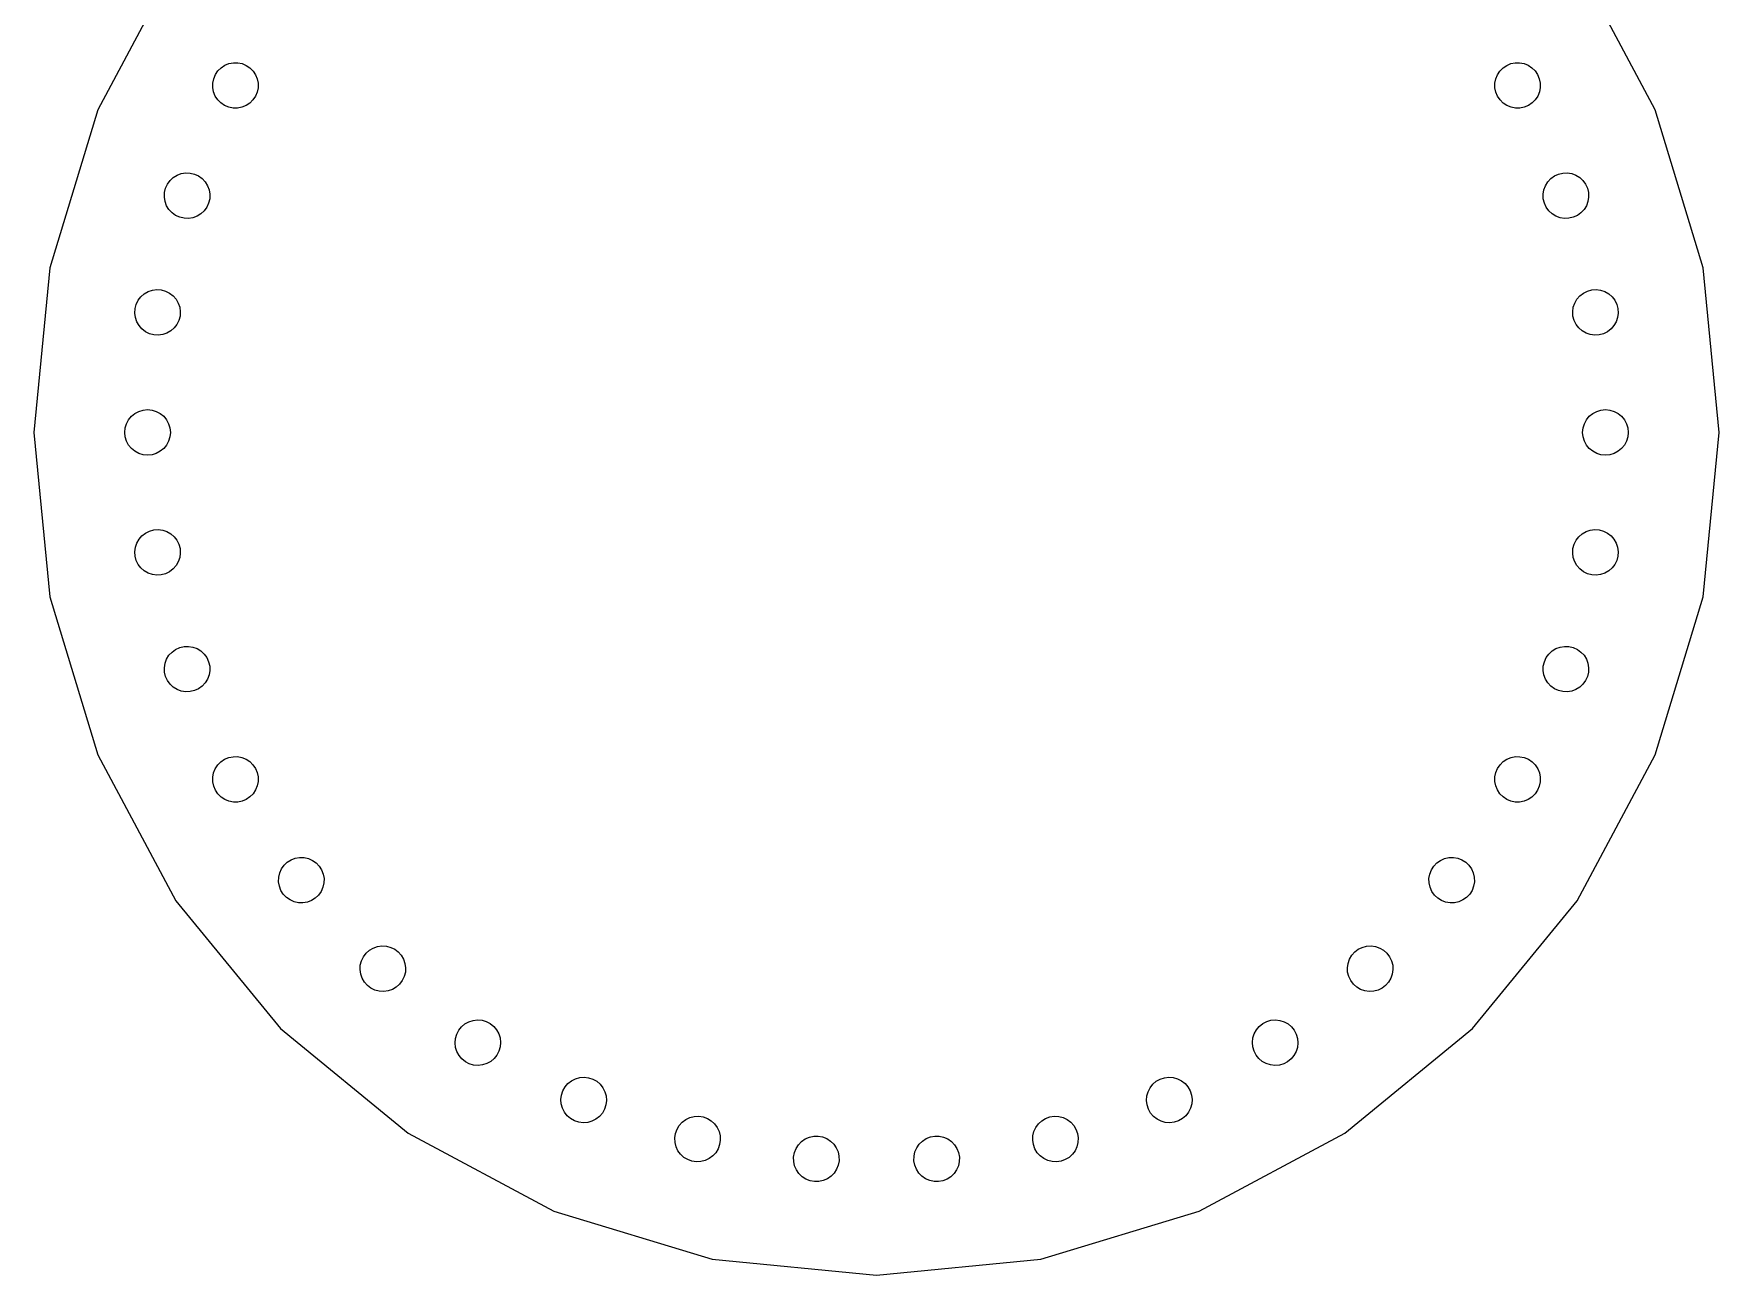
# Model space of a CAD drawing. Header units: metres. Extents: x -181 to 181, y -59 to 114.
# Drawn here: x -58.7 to 58.7, y -58.7 to 27.8 of the extents above; entities that cross this region are included whole.
import ezdxf

# ---------------------------------------------------------------- set-up
doc = ezdxf.new("R2010")
doc.units = ezdxf.units.M

msp = doc.modelspace()

# ---------------------------------------------------------------- linework, layer by layer
for p, q in [((-48.8384, 32.6328), (-54.2664, 22.4779)), ((54.2664, 22.4779), (48.8384, 32.6328)), ((-46.194, 24.6468), (-46.0734, 24.9337)), ((-46.0734, 24.9337), (-45.8992, 25.1915)), ((-45.8992, 25.1915), (-45.678, 25.4105)), ((-45.678, 25.4105), (-45.4184, 25.582)), ((-45.4184, 25.582), (-45.1302, 25.6996)), ((-45.1302, 25.6996), (-44.8247, 25.7588)), ((-44.8247, 25.7588), (-44.5135, 25.7572)), ((-44.5135, 25.7572), (-44.2086, 25.6949)), ((-44.2086, 25.6949), (-43.9217, 25.5743)), ((-43.9217, 25.5743), (-43.6638, 25.4001)), ((-43.6638, 25.4001), (-43.4449, 25.1789)), ((-43.4449, 25.1789), (-43.2734, 24.9192)), ((-43.2734, 24.9192), (-43.1558, 24.6311)), ((43.1558, 24.6311), (43.2734, 24.9192)), ((43.2734, 24.9192), (43.4449, 25.1789)), ((43.4449, 25.1789), (43.6638, 25.4001)), ((43.6638, 25.4001), (43.9217, 25.5743)), ((43.9217, 25.5743), (44.2086, 25.6949)), ((44.2086, 25.6949), (44.5135, 25.7572)), ((44.5135, 25.7572), (44.8247, 25.7588)), ((44.8247, 25.7588), (45.1302, 25.6996)), ((45.1302, 25.6996), (45.4184, 25.582)), ((45.4184, 25.582), (45.678, 25.4105)), ((45.678, 25.4105), (45.8992, 25.1915)), ((45.8992, 25.1915), (46.0734, 24.9337)), ((46.0734, 24.9337), (46.194, 24.6468)), ((-46.2579, 24.0307), (-46.2563, 24.3419)), ((-46.1988, 23.7251), (-46.2579, 24.0307)), ((-46.2563, 24.3419), (-46.194, 24.6468)), ((-46.0812, 23.437), (-46.1988, 23.7251)), ((-43.1605, 23.7094), (-43.2811, 23.4225)), ((-43.0982, 24.0144), (-43.1605, 23.7094)), ((-43.1558, 24.6311), (-43.0966, 24.3256)), ((-43.0966, 24.3256), (-43.0982, 24.0144)), ((43.0966, 24.3256), (43.1558, 24.6311)), ((43.0982, 24.0144), (43.0966, 24.3256)), ((43.1605, 23.7094), (43.0982, 24.0144)), ((43.2811, 23.4225), (43.1605, 23.7094)), ((46.1988, 23.7251), (46.0812, 23.437)), ((46.194, 24.6468), (46.2563, 24.3419)), ((46.2579, 24.0307), (46.1988, 23.7251)), ((46.2563, 24.3419), (46.2579, 24.0307)), ((-54.2664, 22.4779), (-57.6089, 11.4591)), ((-45.9096, 23.1774), (-46.0812, 23.437)), ((-45.6907, 22.9562), (-45.9096, 23.1774)), ((-45.4328, 22.782), (-45.6907, 22.9562)), ((-45.1459, 22.6614), (-45.4328, 22.782)), ((-44.841, 22.5991), (-45.1459, 22.6614)), ((-44.5298, 22.5975), (-44.841, 22.5991)), ((-44.2243, 22.6566), (-44.5298, 22.5975)), ((-43.9362, 22.7742), (-44.2243, 22.6566)), ((-43.6765, 22.9458), (-43.9362, 22.7742)), ((-43.4553, 23.1647), (-43.6765, 22.9458)), ((-43.2811, 23.4225), (-43.4553, 23.1647)), ((43.4553, 23.1647), (43.2811, 23.4225)), ((43.6765, 22.9458), (43.4553, 23.1647)), ((43.9362, 22.7742), (43.6765, 22.9458)), ((44.2243, 22.6566), (43.9362, 22.7742)), ((44.5298, 22.5975), (44.2243, 22.6566)), ((44.841, 22.5991), (44.5298, 22.5975)), ((45.1459, 22.6614), (44.841, 22.5991)), ((45.4328, 22.782), (45.1459, 22.6614)), ((45.6907, 22.9562), (45.4328, 22.782)), ((45.9096, 23.1774), (45.6907, 22.9562)), ((46.0812, 23.437), (45.9096, 23.1774)), ((57.6089, 11.4591), (54.2664, 22.4779)), ((-49.2374, 17.5455), (-49.0096, 17.7575)), ((-49.0096, 17.7575), (-48.7447, 17.9209)), ((-48.7447, 17.9209), (-48.4531, 18.0295)), ((-48.4531, 18.0295), (-48.1459, 18.0792)), ((-48.1459, 18.0792), (-47.8349, 18.0679)), ((-47.8349, 18.0679), (-47.532, 17.9962)), ((-47.532, 17.9962), (-47.249, 17.8668)), ((-47.249, 17.8668), (-46.9967, 17.6847)), ((-46.9967, 17.6847), (-46.7847, 17.4568)), ((46.7847, 17.4568), (46.9967, 17.6847)), ((46.9967, 17.6847), (47.249, 17.8668)), ((47.249, 17.8668), (47.532, 17.9962)), ((47.532, 17.9962), (47.8349, 18.0679)), ((47.8349, 18.0679), (48.1459, 18.0792)), ((48.1459, 18.0792), (48.4531, 18.0295)), ((48.4531, 18.0295), (48.7447, 17.9209)), ((48.7447, 17.9209), (49.0096, 17.7575)), ((49.0096, 17.7575), (49.2374, 17.5455)), ((-49.632, 16.3964), (-49.6207, 16.7074)), ((-49.6207, 16.7074), (-49.549, 17.0102)), ((-49.549, 17.0102), (-49.4196, 17.2932)), ((-49.4196, 17.2932), (-49.2374, 17.5455)), ((-46.7847, 17.4568), (-46.6213, 17.192)), ((-46.6213, 17.192), (-46.5127, 16.9003)), ((-46.5127, 16.9003), (-46.4631, 16.5931)), ((-46.4631, 16.5931), (-46.4743, 16.2821)), ((46.4631, 16.5931), (46.5127, 16.9003)), ((46.4743, 16.2821), (46.4631, 16.5931)), ((46.5127, 16.9003), (46.6213, 17.192)), ((46.6213, 17.192), (46.7847, 17.4568)), ((49.2374, 17.5455), (49.4196, 17.2932)), ((49.4196, 17.2932), (49.549, 17.0102)), ((49.549, 17.0102), (49.6207, 16.7074)), ((49.6207, 16.7074), (49.632, 16.3964)), ((-49.5823, 16.0891), (-49.632, 16.3964)), ((-49.4737, 15.7975), (-49.5823, 16.0891)), ((-49.3103, 15.5327), (-49.4737, 15.7975)), ((-49.0983, 15.3048), (-49.3103, 15.5327)), ((-48.846, 15.1227), (-49.0983, 15.3048)), ((-46.8576, 15.4439), (-47.0854, 15.2319)), ((-46.6754, 15.6962), (-46.8576, 15.4439)), ((-46.546, 15.9793), (-46.6754, 15.6962)), ((-46.4743, 16.2821), (-46.546, 15.9793)), ((46.546, 15.9793), (46.4743, 16.2821)), ((46.6754, 15.6962), (46.546, 15.9793)), ((46.8576, 15.4439), (46.6754, 15.6962)), ((47.0854, 15.2319), (46.8576, 15.4439)), ((49.0983, 15.3048), (48.846, 15.1227)), ((49.3103, 15.5327), (49.0983, 15.3048)), ((49.4737, 15.7975), (49.3103, 15.5327)), ((49.5823, 16.0891), (49.4737, 15.7975)), ((49.632, 16.3964), (49.5823, 16.0891)), ((-48.563, 14.9932), (-48.846, 15.1227)), ((-48.2601, 14.9215), (-48.563, 14.9932)), ((-47.9491, 14.9103), (-48.2601, 14.9215)), ((-47.6419, 14.9599), (-47.9491, 14.9103)), ((-47.3503, 15.0685), (-47.6419, 14.9599)), ((-47.0854, 15.2319), (-47.3503, 15.0685)), ((47.3503, 15.0685), (47.0854, 15.2319)), ((47.6419, 14.9599), (47.3503, 15.0685)), ((47.9491, 14.9103), (47.6419, 14.9599)), ((48.2601, 14.9215), (47.9491, 14.9103)), ((48.563, 14.9932), (48.2601, 14.9215)), ((48.846, 15.1227), (48.563, 14.9932)), ((-57.6089, 11.4591), (-58.7375, 0)), ((58.7375, 0), (57.6089, 11.4591)), ((-51.4538, 9.20203), (-51.2639, 9.44859)), ((-51.2639, 9.44859), (-51.0296, 9.65338)), ((-51.0296, 9.65338), (-50.7598, 9.80852)), ((-50.7598, 9.80852), (-50.465, 9.90805)), ((-50.465, 9.90805), (-50.1564, 9.94814)), ((-50.1564, 9.94814), (-49.8459, 9.92725)), ((-49.8459, 9.92725), (-49.5454, 9.84618)), ((-49.5454, 9.84618), (-49.2665, 9.70805)), ((-49.2665, 9.70805), (-49.0199, 9.51819)), ((-49.0199, 9.51819), (-48.8152, 9.28386)), ((48.8152, 9.28386), (49.0199, 9.51819)), ((49.0199, 9.51819), (49.2665, 9.70805)), ((49.2665, 9.70805), (49.5454, 9.84618)), ((49.5454, 9.84618), (49.8459, 9.92725)), ((49.8459, 9.92725), (50.1564, 9.94814)), ((50.1564, 9.94814), (50.465, 9.90805)), ((50.465, 9.90805), (50.7598, 9.80852)), ((50.7598, 9.80852), (51.0296, 9.65338)), ((51.0296, 9.65338), (51.2639, 9.44859)), ((51.2639, 9.44859), (51.4538, 9.20203)), ((-51.6939, 8.31219), (-51.673, 8.6227)), ((-51.6538, 8.00357), (-51.6939, 8.31219)), ((-51.673, 8.6227), (-51.5919, 8.92316)), ((-51.5919, 8.92316), (-51.4538, 9.20203)), ((-48.8152, 9.28386), (-48.66, 9.01408)), ((-48.66, 9.01408), (-48.5605, 8.71922)), ((-48.5605, 8.71922), (-48.5204, 8.4106)), ((-48.5204, 8.4106), (-48.5413, 8.1001)), ((48.5204, 8.4106), (48.5605, 8.71922)), ((48.5413, 8.1001), (48.5204, 8.4106)), ((48.5605, 8.71922), (48.66, 9.01408)), ((48.66, 9.01408), (48.8152, 9.28386)), ((51.4538, 9.20203), (51.5919, 8.92316)), ((51.5919, 8.92316), (51.673, 8.6227)), ((51.6939, 8.31219), (51.6538, 8.00357)), ((51.673, 8.6227), (51.6939, 8.31219)), ((-51.5543, 7.70871), (-51.6538, 8.00357)), ((-51.3991, 7.43893), (-51.5543, 7.70871)), ((-51.1943, 7.20461), (-51.3991, 7.43893)), ((-50.9478, 7.01474), (-51.1943, 7.20461)), ((-49.1847, 7.06941), (-49.4545, 6.91428)), ((-48.9504, 7.2742), (-49.1847, 7.06941)), ((-48.7605, 7.52077), (-48.9504, 7.2742)), ((-48.6224, 7.79964), (-48.7605, 7.52077)), ((-48.5413, 8.1001), (-48.6224, 7.79964)), ((48.6224, 7.79964), (48.5413, 8.1001)), ((48.7605, 7.52077), (48.6224, 7.79964)), ((48.9504, 7.2742), (48.7605, 7.52077)), ((49.1847, 7.06941), (48.9504, 7.2742)), ((49.4545, 6.91428), (49.1847, 7.06941)), ((51.1943, 7.20461), (50.9478, 7.01474)), ((51.3991, 7.43893), (51.1943, 7.20461)), ((51.5543, 7.70871), (51.3991, 7.43893)), ((51.6538, 8.00357), (51.5543, 7.70871)), ((-50.6689, 6.87662), (-50.9478, 7.01474)), ((-50.3684, 6.79555), (-50.6689, 6.87662)), ((-50.0579, 6.77466), (-50.3684, 6.79555)), ((-49.7493, 6.81474), (-50.0579, 6.77466)), ((-49.4545, 6.91428), (-49.7493, 6.81474)), ((49.7493, 6.81474), (49.4545, 6.91428)), ((50.0579, 6.77466), (49.7493, 6.81474)), ((50.3684, 6.79555), (50.0579, 6.77466)), ((50.6689, 6.87662), (50.3684, 6.79555)), ((50.9478, 7.01474), (50.6689, 6.87662)), ((-51.9225, 1.12253), (-51.682, 1.31995)), ((-51.682, 1.31995), (-51.4075, 1.46664)), ((-51.4075, 1.46664), (-51.1097, 1.55699)), ((-51.1097, 1.55699), (-50.8, 1.58749)), ((-50.8, 1.58749), (-50.4903, 1.55699)), ((-50.4903, 1.55699), (-50.1925, 1.46664)), ((-50.1925, 1.46664), (-49.918, 1.31995)), ((-49.918, 1.31995), (-49.6775, 1.12253)), ((49.6775, 1.12253), (49.918, 1.31995)), ((49.918, 1.31995), (50.1925, 1.46664)), ((50.1925, 1.46664), (50.4903, 1.55699)), ((50.4903, 1.55699), (50.8, 1.58749)), ((50.8, 1.58749), (51.1097, 1.55699)), ((51.1097, 1.55699), (51.4075, 1.46664)), ((51.4075, 1.46664), (51.682, 1.31995)), ((51.682, 1.31995), (51.9225, 1.12253)), ((-58.7375, 0), (-57.6089, -11.4591)), ((-52.3875, 0), (-52.357, 0.30969)), ((-52.357, -0.30969), (-52.3875, 0)), ((-52.357, 0.30969), (-52.2666, 0.6075)), ((-52.2666, 0.6075), (-52.1199, 0.88196)), ((-52.1199, 0.88196), (-51.9225, 1.12253)), ((-49.6775, 1.12253), (-49.48, 0.88196)), ((-49.48, 0.88196), (-49.3333, 0.6075)), ((-49.3333, 0.6075), (-49.243, 0.30969)), ((-49.243, 0.30969), (-49.2125, 0)), ((-49.2125, 0), (-49.243, -0.30969)), ((49.2125, 0), (49.243, 0.30969)), ((49.243, -0.30969), (49.2125, 0)), ((49.243, 0.30969), (49.3333, 0.6075)), ((49.3333, 0.6075), (49.48, 0.88196)), ((49.48, 0.88196), (49.6775, 1.12253)), ((51.9225, 1.12253), (52.1199, 0.88196)), ((52.1199, 0.88196), (52.2666, 0.6075)), ((52.2666, 0.6075), (52.357, 0.30969)), ((52.357, 0.30969), (52.3875, 0)), ((52.3875, 0), (52.357, -0.30969)), ((57.6089, -11.4591), (58.7375, 0)), ((-52.2666, -0.6075), (-52.357, -0.30969)), ((-52.1199, -0.88196), (-52.2666, -0.6075)), ((-51.9225, -1.12253), (-52.1199, -0.88196)), ((-51.682, -1.31995), (-51.9225, -1.12253)), ((-49.6775, -1.12253), (-49.918, -1.31995)), ((-49.48, -0.88196), (-49.6775, -1.12253)), ((-49.3333, -0.6075), (-49.48, -0.88196)), ((-49.243, -0.30969), (-49.3333, -0.6075)), ((49.3333, -0.6075), (49.243, -0.30969)), ((49.48, -0.88196), (49.3333, -0.6075)), ((49.6775, -1.12253), (49.48, -0.88196)), ((49.918, -1.31995), (49.6775, -1.12253)), ((51.9225, -1.12253), (51.682, -1.31995)), ((52.1199, -0.88196), (51.9225, -1.12253)), ((52.2666, -0.6075), (52.1199, -0.88196)), ((52.357, -0.30969), (52.2666, -0.6075)), ((-51.4075, -1.46664), (-51.682, -1.31995)), ((-51.1097, -1.55699), (-51.4075, -1.46664)), ((-50.8, -1.58749), (-51.1097, -1.55699)), ((-50.4903, -1.55699), (-50.8, -1.58749)), ((-50.1925, -1.46664), (-50.4903, -1.55699)), ((-49.918, -1.31995), (-50.1925, -1.46664)), ((50.1925, -1.46664), (49.918, -1.31995)), ((50.4903, -1.55699), (50.1925, -1.46664)), ((50.8, -1.58749), (50.4903, -1.55699)), ((51.1097, -1.55699), (50.8, -1.58749)), ((51.4075, -1.46664), (51.1097, -1.55699)), ((51.682, -1.31995), (51.4075, -1.46664)), ((-51.1943, -7.20461), (-50.9478, -7.01474)), ((-50.9478, -7.01474), (-50.6689, -6.87662)), ((-50.6689, -6.87662), (-50.3684, -6.79555)), ((-50.3684, -6.79555), (-50.0579, -6.77466)), ((-50.0579, -6.77466), (-49.7493, -6.81474)), ((-49.7493, -6.81474), (-49.4545, -6.91428)), ((-49.4545, -6.91428), (-49.1847, -7.06941)), ((49.1847, -7.06941), (49.4545, -6.91428)), ((49.4545, -6.91428), (49.7493, -6.81474)), ((49.7493, -6.81474), (50.0579, -6.77466)), ((50.0579, -6.77466), (50.3684, -6.79555)), ((50.3684, -6.79555), (50.6689, -6.87662)), ((50.6689, -6.87662), (50.9478, -7.01474)), ((50.9478, -7.01474), (51.1943, -7.20461)), ((-51.6939, -8.31219), (-51.6538, -8.00357)), ((-51.6538, -8.00357), (-51.5543, -7.70871)), ((-51.5543, -7.70871), (-51.3991, -7.43893)), ((-51.3991, -7.43893), (-51.1943, -7.20461)), ((-49.1847, -7.06941), (-48.9504, -7.2742)), ((-48.9504, -7.2742), (-48.7605, -7.52077)), ((-48.7605, -7.52077), (-48.6224, -7.79964)), ((-48.6224, -7.79964), (-48.5413, -8.1001)), ((-48.5413, -8.1001), (-48.5204, -8.4106)), ((48.5204, -8.4106), (48.5413, -8.1001)), ((48.5413, -8.1001), (48.6224, -7.79964)), ((48.6224, -7.79964), (48.7605, -7.52077)), ((48.7605, -7.52077), (48.9504, -7.2742)), ((48.9504, -7.2742), (49.1847, -7.06941)), ((51.1943, -7.20461), (51.3991, -7.43893)), ((51.3991, -7.43893), (51.5543, -7.70871)), ((51.5543, -7.70871), (51.6538, -8.00357)), ((51.6538, -8.00357), (51.6939, -8.31219)), ((-51.673, -8.6227), (-51.6939, -8.31219)), ((-51.5919, -8.92316), (-51.673, -8.6227)), ((-51.4538, -9.20203), (-51.5919, -8.92316)), ((-51.2639, -9.44859), (-51.4538, -9.20203)), ((-48.8152, -9.28386), (-49.0199, -9.51819)), ((-48.66, -9.01408), (-48.8152, -9.28386)), ((-48.5605, -8.71922), (-48.66, -9.01408)), ((-48.5204, -8.4106), (-48.5605, -8.71922)), ((48.5605, -8.71922), (48.5204, -8.4106)), ((48.66, -9.01408), (48.5605, -8.71922)), ((48.8152, -9.28386), (48.66, -9.01408)), ((49.0199, -9.51819), (48.8152, -9.28386)), ((51.4538, -9.20203), (51.2639, -9.44859)), ((51.5919, -8.92316), (51.4538, -9.20203)), ((51.673, -8.6227), (51.5919, -8.92316)), ((51.6939, -8.31219), (51.673, -8.6227)), ((-51.0296, -9.65338), (-51.2639, -9.44859)), ((-50.7598, -9.80852), (-51.0296, -9.65338)), ((-50.465, -9.90805), (-50.7598, -9.80852)), ((-50.1564, -9.94814), (-50.465, -9.90805)), ((-49.8459, -9.92725), (-50.1564, -9.94814)), ((-49.5454, -9.84618), (-49.8459, -9.92725)), ((-49.2665, -9.70805), (-49.5454, -9.84618)), ((-49.0199, -9.51819), (-49.2665, -9.70805)), ((49.2665, -9.70805), (49.0199, -9.51819)), ((49.5454, -9.84618), (49.2665, -9.70805)), ((49.8459, -9.92725), (49.5454, -9.84618)), ((50.1564, -9.94814), (49.8459, -9.92725)), ((50.465, -9.90805), (50.1564, -9.94814)), ((50.7598, -9.80852), (50.465, -9.90805)), ((51.0296, -9.65338), (50.7598, -9.80852)), ((51.2639, -9.44859), (51.0296, -9.65338)), ((-57.6089, -11.4591), (-54.2664, -22.4779)), ((54.2664, -22.4779), (57.6089, -11.4591)), ((-49.0983, -15.3048), (-48.846, -15.1227)), ((-48.846, -15.1227), (-48.563, -14.9932)), ((-48.563, -14.9932), (-48.2601, -14.9215)), ((-48.2601, -14.9215), (-47.9491, -14.9103)), ((-47.9491, -14.9103), (-47.6419, -14.9599)), ((-47.6419, -14.9599), (-47.3503, -15.0685)), ((-47.3503, -15.0685), (-47.0854, -15.2319)), ((-47.0854, -15.2319), (-46.8576, -15.4439)), ((46.8576, -15.4439), (47.0854, -15.2319)), ((47.0854, -15.2319), (47.3503, -15.0685)), ((47.3503, -15.0685), (47.6419, -14.9599)), ((47.6419, -14.9599), (47.9491, -14.9103)), ((47.9491, -14.9103), (48.2601, -14.9215)), ((48.2601, -14.9215), (48.563, -14.9932)), ((48.563, -14.9932), (48.846, -15.1227)), ((48.846, -15.1227), (49.0983, -15.3048)), ((-49.632, -16.3964), (-49.5823, -16.0891)), ((-49.6207, -16.7074), (-49.632, -16.3964)), ((-49.5823, -16.0891), (-49.4737, -15.7975)), ((-49.4737, -15.7975), (-49.3103, -15.5327)), ((-49.3103, -15.5327), (-49.0983, -15.3048)), ((-46.8576, -15.4439), (-46.6754, -15.6962)), ((-46.6754, -15.6962), (-46.546, -15.9793)), ((-46.546, -15.9793), (-46.4743, -16.2821)), ((-46.4743, -16.2821), (-46.4631, -16.5931)), ((46.4631, -16.5931), (46.4743, -16.2821)), ((46.4743, -16.2821), (46.546, -15.9793)), ((46.546, -15.9793), (46.6754, -15.6962)), ((46.6754, -15.6962), (46.8576, -15.4439)), ((49.0983, -15.3048), (49.3103, -15.5327)), ((49.3103, -15.5327), (49.4737, -15.7975)), ((49.4737, -15.7975), (49.5823, -16.0891)), ((49.5823, -16.0891), (49.632, -16.3964)), ((49.632, -16.3964), (49.6207, -16.7074)), ((-49.549, -17.0102), (-49.6207, -16.7074)), ((-49.4196, -17.2932), (-49.549, -17.0102)), ((-49.2374, -17.5455), (-49.4196, -17.2932)), ((-49.0096, -17.7575), (-49.2374, -17.5455)), ((-46.7847, -17.4568), (-46.9967, -17.6847)), ((-46.6213, -17.192), (-46.7847, -17.4568)), ((-46.5127, -16.9003), (-46.6213, -17.192)), ((-46.4631, -16.5931), (-46.5127, -16.9003)), ((46.5127, -16.9003), (46.4631, -16.5931)), ((46.6213, -17.192), (46.5127, -16.9003)), ((46.7847, -17.4568), (46.6213, -17.192)), ((46.9967, -17.6847), (46.7847, -17.4568)), ((49.2374, -17.5455), (49.0096, -17.7575)), ((49.4196, -17.2932), (49.2374, -17.5455)), ((49.549, -17.0102), (49.4196, -17.2932)), ((49.6207, -16.7074), (49.549, -17.0102)), ((-48.7447, -17.9209), (-49.0096, -17.7575)), ((-48.4531, -18.0295), (-48.7447, -17.9209)), ((-48.1459, -18.0792), (-48.4531, -18.0295)), ((-47.8349, -18.0679), (-48.1459, -18.0792)), ((-47.532, -17.9962), (-47.8349, -18.0679)), ((-47.249, -17.8668), (-47.532, -17.9962)), ((-46.9967, -17.6847), (-47.249, -17.8668)), ((47.249, -17.8668), (46.9967, -17.6847)), ((47.532, -17.9962), (47.249, -17.8668)), ((47.8349, -18.0679), (47.532, -17.9962)), ((48.1459, -18.0792), (47.8349, -18.0679)), ((48.4531, -18.0295), (48.1459, -18.0792)), ((48.7447, -17.9209), (48.4531, -18.0295)), ((49.0096, -17.7575), (48.7447, -17.9209)), ((-54.2664, -22.4779), (-48.8384, -32.6328)), ((-46.1988, -23.7251), (-46.0812, -23.437)), ((-46.0812, -23.437), (-45.9096, -23.1774)), ((-45.9096, -23.1774), (-45.6907, -22.9562)), ((-45.6907, -22.9562), (-45.4328, -22.782)), ((-45.4328, -22.782), (-45.1459, -22.6614)), ((-45.1459, -22.6614), (-44.841, -22.5991)), ((-44.841, -22.5991), (-44.5298, -22.5975)), ((-44.5298, -22.5975), (-44.2243, -22.6566)), ((-44.2243, -22.6566), (-43.9362, -22.7742)), ((-43.9362, -22.7742), (-43.6765, -22.9458)), ((-43.6765, -22.9458), (-43.4553, -23.1647)), ((-43.4553, -23.1647), (-43.2811, -23.4225)), ((-43.2811, -23.4225), (-43.1605, -23.7094)), ((43.1605, -23.7094), (43.2811, -23.4225)), ((43.2811, -23.4225), (43.4553, -23.1647)), ((43.4553, -23.1647), (43.6765, -22.9458)), ((43.6765, -22.9458), (43.9362, -22.7742)), ((43.9362, -22.7742), (44.2243, -22.6566)), ((44.2243, -22.6566), (44.5298, -22.5975)), ((44.5298, -22.5975), (44.841, -22.5991)), ((44.841, -22.5991), (45.1459, -22.6614)), ((45.1459, -22.6614), (45.4328, -22.782)), ((45.4328, -22.782), (45.6907, -22.9562)), ((45.6907, -22.9562), (45.9096, -23.1774)), ((45.9096, -23.1774), (46.0812, -23.437)), ((46.0812, -23.437), (46.1988, -23.7251)), ((48.8384, -32.6328), (54.2664, -22.4779)), ((-46.2579, -24.0307), (-46.1988, -23.7251)), ((-46.2563, -24.3419), (-46.2579, -24.0307)), ((-46.194, -24.6468), (-46.2563, -24.3419)), ((-46.0734, -24.9337), (-46.194, -24.6468)), ((-43.1558, -24.6311), (-43.2734, -24.9192)), ((-43.1605, -23.7094), (-43.0982, -24.0144)), ((-43.0966, -24.3256), (-43.1558, -24.6311)), ((-43.0982, -24.0144), (-43.0966, -24.3256)), ((43.0966, -24.3256), (43.0982, -24.0144)), ((43.1558, -24.6311), (43.0966, -24.3256)), ((43.0982, -24.0144), (43.1605, -23.7094)), ((43.2734, -24.9192), (43.1558, -24.6311)), ((46.194, -24.6468), (46.0734, -24.9337)), ((46.2563, -24.3419), (46.194, -24.6468)), ((46.1988, -23.7251), (46.2579, -24.0307)), ((46.2579, -24.0307), (46.2563, -24.3419)), ((-45.8992, -25.1915), (-46.0734, -24.9337)), ((-45.678, -25.4105), (-45.8992, -25.1915)), ((-45.4184, -25.582), (-45.678, -25.4105)), ((-45.1302, -25.6996), (-45.4184, -25.582)), ((-44.8247, -25.7588), (-45.1302, -25.6996)), ((-44.5135, -25.7572), (-44.8247, -25.7588)), ((-44.2086, -25.6949), (-44.5135, -25.7572)), ((-43.9217, -25.5743), (-44.2086, -25.6949)), ((-43.6638, -25.4001), (-43.9217, -25.5743)), ((-43.4449, -25.1789), (-43.6638, -25.4001)), ((-43.2734, -24.9192), (-43.4449, -25.1789)), ((43.4449, -25.1789), (43.2734, -24.9192)), ((43.6638, -25.4001), (43.4449, -25.1789)), ((43.9217, -25.5743), (43.6638, -25.4001)), ((44.2086, -25.6949), (43.9217, -25.5743)), ((44.5135, -25.7572), (44.2086, -25.6949)), ((44.8247, -25.7588), (44.5135, -25.7572)), ((45.1302, -25.6996), (44.8247, -25.7588)), ((45.4184, -25.582), (45.1302, -25.6996)), ((45.678, -25.4105), (45.4184, -25.582)), ((45.8992, -25.1915), (45.678, -25.4105)), ((46.0734, -24.9337), (45.8992, -25.1915)), ((-41.5951, -30.7021), (-41.4686, -30.4177)), ((-41.4686, -30.4177), (-41.2891, -30.1635)), ((-41.2891, -30.1635), (-41.0634, -29.9492)), ((-41.0634, -29.9492), (-40.8003, -29.7831)), ((-40.8003, -29.7831), (-40.5098, -29.6715)), ((-40.5098, -29.6715), (-40.2031, -29.6187)), ((-40.2031, -29.6187), (-39.892, -29.6267)), ((-39.892, -29.6267), (-39.5884, -29.6953)), ((-39.5884, -29.6953), (-39.3041, -29.8217)), ((-39.3041, -29.8217), (-39.0499, -30.0013)), ((-39.0499, -30.0013), (-38.8356, -30.2269)), ((-38.8356, -30.2269), (-38.6694, -30.4901)), ((-38.6694, -30.4901), (-38.5578, -30.7806)), ((38.5578, -30.7806), (38.6694, -30.4901)), ((38.6694, -30.4901), (38.8356, -30.2269)), ((38.8356, -30.2269), (39.0499, -30.0013)), ((39.0499, -30.0013), (39.3041, -29.8217)), ((39.3041, -29.8217), (39.5884, -29.6953)), ((39.5884, -29.6953), (39.892, -29.6267)), ((39.892, -29.6267), (40.2031, -29.6187)), ((40.2031, -29.6187), (40.5098, -29.6715)), ((40.5098, -29.6715), (40.8003, -29.7831)), ((40.8003, -29.7831), (41.0634, -29.9492)), ((41.0634, -29.9492), (41.2891, -30.1635)), ((41.2891, -30.1635), (41.4686, -30.4177)), ((41.4686, -30.4177), (41.5951, -30.7021)), ((-41.6717, -31.3167), (-41.6636, -31.0056)), ((-41.6189, -31.6234), (-41.6717, -31.3167)), ((-41.6636, -31.0056), (-41.5951, -30.7021)), ((-41.5072, -31.9139), (-41.6189, -31.6234)), ((-38.5816, -31.7019), (-38.7081, -31.9863)), ((-38.513, -31.3984), (-38.5816, -31.7019)), ((-38.5578, -30.7806), (-38.505, -31.0873)), ((-38.505, -31.0873), (-38.513, -31.3984)), ((38.505, -31.0873), (38.5578, -30.7806)), ((38.513, -31.3984), (38.505, -31.0873)), ((38.5816, -31.7019), (38.513, -31.3984)), ((38.7081, -31.9863), (38.5816, -31.7019)), ((41.6189, -31.6234), (41.5072, -31.9139)), ((41.5951, -30.7021), (41.6636, -31.0056)), ((41.6717, -31.3167), (41.6189, -31.6234)), ((41.6636, -31.0056), (41.6717, -31.3167)), ((-48.8384, -32.6328), (-41.5337, -41.5337)), ((-41.3411, -32.1771), (-41.5072, -31.9139)), ((-41.1268, -32.4027), (-41.3411, -32.1771)), ((-40.8726, -32.5822), (-41.1268, -32.4027)), ((-40.5882, -32.7087), (-40.8726, -32.5822)), ((-40.2847, -32.7773), (-40.5882, -32.7087)), ((-39.9736, -32.7853), (-40.2847, -32.7773)), ((-39.6669, -32.7325), (-39.9736, -32.7853)), ((-39.3764, -32.6209), (-39.6669, -32.7325)), ((-39.1133, -32.4548), (-39.3764, -32.6209)), ((-38.8876, -32.2405), (-39.1133, -32.4548)), ((-38.7081, -31.9863), (-38.8876, -32.2405)), ((38.8876, -32.2405), (38.7081, -31.9863)), ((39.1133, -32.4548), (38.8876, -32.2405)), ((39.3764, -32.6209), (39.1133, -32.4548)), ((39.6669, -32.7325), (39.3764, -32.6209)), ((39.9736, -32.7853), (39.6669, -32.7325)), ((40.2847, -32.7773), (39.9736, -32.7853)), ((40.5882, -32.7087), (40.2847, -32.7773)), ((40.8726, -32.5822), (40.5882, -32.7087)), ((41.1268, -32.4027), (40.8726, -32.5822)), ((41.3411, -32.1771), (41.1268, -32.4027)), ((41.5072, -31.9139), (41.3411, -32.1771)), ((41.5337, -41.5337), (48.8384, -32.6328)), ((-35.7612, -36.5481), (-35.5739, -36.2996)), ((-35.5739, -36.2996), (-35.3417, -36.0924)), ((-35.3417, -36.0924), (-35.0735, -35.9345)), ((-35.0735, -35.9345), (-34.7797, -35.8319)), ((-34.7797, -35.8319), (-34.4715, -35.7886)), ((-34.4715, -35.7886), (-34.1608, -35.8063)), ((-34.1608, -35.8063), (-33.8595, -35.8843)), ((-33.8595, -35.8843), (-33.5792, -36.0195)), ((-33.5792, -36.0195), (-33.3307, -36.2068)), ((-33.3307, -36.2068), (-33.1235, -36.439)), ((33.1235, -36.439), (33.3307, -36.2068)), ((33.3307, -36.2068), (33.5792, -36.0195)), ((33.5792, -36.0195), (33.8595, -35.8843)), ((33.8595, -35.8843), (34.1608, -35.8063)), ((34.1608, -35.8063), (34.4715, -35.7886)), ((34.4715, -35.7886), (34.7797, -35.8319)), ((34.7797, -35.8319), (35.0735, -35.9345)), ((35.0735, -35.9345), (35.3417, -36.0924)), ((35.3417, -36.0924), (35.5739, -36.2996)), ((35.5739, -36.2996), (35.7612, -36.5481)), ((-35.992, -37.4404), (-35.9744, -37.1297)), ((-35.9488, -37.7486), (-35.992, -37.4404)), ((-35.9744, -37.1297), (-35.8964, -36.8284)), ((-35.8964, -36.8284), (-35.7612, -36.5481)), ((-33.1235, -36.439), (-32.9656, -36.7072)), ((-32.9656, -36.7072), (-32.863, -37.001)), ((-32.863, -37.001), (-32.8197, -37.3092)), ((-32.8197, -37.3092), (-32.8374, -37.6199)), ((32.8197, -37.3092), (32.863, -37.001)), ((32.8374, -37.6199), (32.8197, -37.3092)), ((32.863, -37.001), (32.9656, -36.7072)), ((32.9656, -36.7072), (33.1235, -36.439)), ((35.7612, -36.5481), (35.8964, -36.8284)), ((35.8964, -36.8284), (35.9744, -37.1297)), ((35.992, -37.4404), (35.9488, -37.7486)), ((35.9744, -37.1297), (35.992, -37.4404)), ((-35.8462, -38.0424), (-35.9488, -37.7486)), ((-35.6883, -38.3105), (-35.8462, -38.0424)), ((-35.4811, -38.5427), (-35.6883, -38.3105)), ((-35.2326, -38.73), (-35.4811, -38.5427)), ((-34.9523, -38.8653), (-35.2326, -38.73)), ((-33.4701, -38.6572), (-33.7383, -38.8151)), ((-33.2379, -38.45), (-33.4701, -38.6572)), ((-33.0506, -38.2014), (-33.2379, -38.45)), ((-32.9154, -37.9211), (-33.0506, -38.2014)), ((-32.8374, -37.6199), (-32.9154, -37.9211)), ((32.9154, -37.9211), (32.8374, -37.6199)), ((33.0506, -38.2014), (32.9154, -37.9211)), ((33.2379, -38.45), (33.0506, -38.2014)), ((33.4701, -38.6572), (33.2379, -38.45)), ((33.7383, -38.8151), (33.4701, -38.6572)), ((35.2326, -38.73), (34.9523, -38.8653)), ((35.4811, -38.5427), (35.2326, -38.73)), ((35.6883, -38.3105), (35.4811, -38.5427)), ((35.8462, -38.0424), (35.6883, -38.3105)), ((35.9488, -37.7486), (35.8462, -38.0424)), ((-34.651, -38.9432), (-34.9523, -38.8653)), ((-34.3403, -38.9609), (-34.651, -38.9432)), ((-34.0321, -38.9176), (-34.3403, -38.9609)), ((-33.7383, -38.8151), (-34.0321, -38.9176)), ((34.0321, -38.9176), (33.7383, -38.8151)), ((34.3403, -38.9609), (34.0321, -38.9176)), ((34.651, -38.9432), (34.3403, -38.9609)), ((34.9523, -38.8653), (34.651, -38.9432)), ((-28.6805, -41.2173), (-28.4076, -41.0677)), ((-28.4076, -41.0677), (-28.1107, -40.9743)), ((-28.1107, -40.9743), (-27.8014, -40.9406)), ((-27.8014, -40.9406), (-27.4914, -40.9679)), ((-27.4914, -40.9679), (-27.1926, -41.0552)), ((-27.1926, -41.0552), (-26.9167, -41.1991)), ((26.9167, -41.1991), (27.1926, -41.0552)), ((27.1926, -41.0552), (27.4914, -40.9679)), ((27.4914, -40.9679), (27.8014, -40.9406)), ((27.8014, -40.9406), (28.1107, -40.9743)), ((28.1107, -40.9743), (28.4076, -41.0677)), ((28.4076, -41.0677), (28.6805, -41.2173)), ((-41.5337, -41.5337), (-32.6328, -48.8384)), ((-29.3724, -42.5444), (-29.3451, -42.2345)), ((-29.3451, -42.2345), (-29.2578, -41.9357)), ((-29.2578, -41.9357), (-29.114, -41.6598)), ((-29.114, -41.6598), (-28.919, -41.4172)), ((-28.919, -41.4172), (-28.6805, -41.2173)), ((-26.9167, -41.1991), (-26.6741, -41.394)), ((-26.6741, -41.394), (-26.4742, -41.6325)), ((-26.4742, -41.6325), (-26.3247, -41.9054)), ((-26.3247, -41.9054), (-26.2312, -42.2023)), ((-26.2312, -42.2023), (-26.1975, -42.5116)), ((26.1975, -42.5116), (26.2312, -42.2023)), ((26.2312, -42.2023), (26.3247, -41.9054)), ((26.3247, -41.9054), (26.4742, -41.6325)), ((26.4742, -41.6325), (26.6741, -41.394)), ((26.6741, -41.394), (26.9167, -41.1991)), ((28.6805, -41.2173), (28.919, -41.4172)), ((28.919, -41.4172), (29.114, -41.6598)), ((29.114, -41.6598), (29.2578, -41.9357)), ((29.2578, -41.9357), (29.3451, -42.2345)), ((29.3451, -42.2345), (29.3724, -42.5444)), ((32.6328, -48.8384), (41.5337, -41.5337)), ((-29.3387, -42.8538), (-29.3724, -42.5444)), ((-29.2453, -43.1507), (-29.3387, -42.8538)), ((-29.0957, -43.4236), (-29.2453, -43.1507)), ((-28.8958, -43.6621), (-29.0957, -43.4236)), ((-26.456, -43.3963), (-26.6509, -43.6389)), ((-26.3121, -43.1204), (-26.456, -43.3963)), ((-26.2248, -42.8217), (-26.3121, -43.1204)), ((-26.1975, -42.5116), (-26.2248, -42.8217)), ((26.2248, -42.8217), (26.1975, -42.5116)), ((26.3121, -43.1204), (26.2248, -42.8217)), ((26.456, -43.3963), (26.3121, -43.1204)), ((26.6509, -43.6389), (26.456, -43.3963)), ((29.0957, -43.4236), (28.8958, -43.6621)), ((29.2453, -43.1507), (29.0957, -43.4236)), ((29.3387, -42.8538), (29.2453, -43.1507)), ((29.3724, -42.5444), (29.3387, -42.8538)), ((-28.6532, -43.8571), (-28.8958, -43.6621)), ((-28.3773, -44.0009), (-28.6532, -43.8571)), ((-28.0786, -44.0882), (-28.3773, -44.0009)), ((-27.7686, -44.1155), (-28.0786, -44.0882)), ((-27.4592, -44.0818), (-27.7686, -44.1155)), ((-27.1623, -43.9884), (-27.4592, -44.0818)), ((-26.8894, -43.8388), (-27.1623, -43.9884)), ((-26.6509, -43.6389), (-26.8894, -43.8388)), ((26.8894, -43.8388), (26.6509, -43.6389)), ((27.1623, -43.9884), (26.8894, -43.8388)), ((27.4592, -44.0818), (27.1623, -43.9884)), ((27.7686, -44.1155), (27.4592, -44.0818)), ((28.0786, -44.0882), (27.7686, -44.1155)), ((28.3773, -44.0009), (28.0786, -44.0882)), ((28.6532, -43.8571), (28.3773, -44.0009)), ((28.8958, -43.6621), (28.6532, -43.8571)), ((-21.8599, -45.8836), (-21.7076, -45.6122)), ((-21.7076, -45.6122), (-21.5052, -45.3758)), ((-21.5052, -45.3758), (-21.2606, -45.1834)), ((-21.2606, -45.1834), (-20.9832, -45.0424)), ((-20.9832, -45.0424), (-20.6836, -44.9582)), ((-20.6836, -44.9582), (-20.3733, -44.9341)), ((-20.3733, -44.9341), (-20.0643, -44.971)), ((-20.0643, -44.971), (-19.7684, -45.0675)), ((-19.7684, -45.0675), (-19.4971, -45.2198)), ((-19.4971, -45.2198), (-19.2606, -45.4222)), ((-19.2606, -45.4222), (-19.0682, -45.6668)), ((-19.0682, -45.6668), (-18.9272, -45.9442)), ((18.9272, -45.9442), (19.0682, -45.6668)), ((19.0682, -45.6668), (19.2606, -45.4222)), ((19.2606, -45.4222), (19.4971, -45.2198)), ((19.4971, -45.2198), (19.7684, -45.0675)), ((19.7684, -45.0675), (20.0643, -44.971)), ((20.0643, -44.971), (20.3733, -44.9341)), ((20.3733, -44.9341), (20.6836, -44.9582)), ((20.6836, -44.9582), (20.9832, -45.0424)), ((20.9832, -45.0424), (21.2606, -45.1834)), ((21.2606, -45.1834), (21.5052, -45.3758)), ((21.5052, -45.3758), (21.7076, -45.6122)), ((21.7076, -45.6122), (21.8599, -45.8836)), ((-21.9933, -46.4885), (-21.9564, -46.1795)), ((-21.9692, -46.7987), (-21.9933, -46.4885)), ((-21.885, -47.0983), (-21.9692, -46.7987)), ((-21.9564, -46.1795), (-21.8599, -45.8836)), ((-18.8559, -46.8631), (-18.9523, -47.159)), ((-18.9272, -45.9442), (-18.843, -46.2438)), ((-18.819, -46.5541), (-18.8559, -46.8631)), ((-18.843, -46.2438), (-18.819, -46.5541)), ((18.819, -46.5541), (18.843, -46.2438)), ((18.8559, -46.8631), (18.819, -46.5541)), ((18.843, -46.2438), (18.9272, -45.9442)), ((18.9523, -47.159), (18.8559, -46.8631)), ((21.8599, -45.8836), (21.9564, -46.1795)), ((21.9692, -46.7987), (21.885, -47.0983)), ((21.9564, -46.1795), (21.9933, -46.4885)), ((21.9933, -46.4885), (21.9692, -46.7987)), ((-21.744, -47.3758), (-21.885, -47.0983)), ((-21.5516, -47.6204), (-21.744, -47.3758)), ((-21.3152, -47.8227), (-21.5516, -47.6204)), ((-21.0438, -47.9751), (-21.3152, -47.8227)), ((-20.7479, -48.0715), (-21.0438, -47.9751)), ((-20.4389, -48.1084), (-20.7479, -48.0715)), ((-20.1287, -48.0843), (-20.4389, -48.1084)), ((-19.8291, -48.0002), (-20.1287, -48.0843)), ((-19.5516, -47.8592), (-19.8291, -48.0002)), ((-19.307, -47.6668), (-19.5516, -47.8592)), ((-19.1047, -47.4303), (-19.307, -47.6668)), ((-18.9523, -47.159), (-19.1047, -47.4303)), ((-13.7433, -48.2966), (-13.5337, -48.0665)), ((-13.5337, -48.0665), (-13.2833, -47.8818)), ((-13.2833, -47.8818), (-13.0016, -47.7495)), ((-13.0016, -47.7495), (-12.6995, -47.6746)), ((-12.6995, -47.6746), (-12.3887, -47.6601)), ((-12.3887, -47.6601), (-12.0809, -47.7066)), ((-12.0809, -47.7066), (-11.7882, -47.8122)), ((-11.7882, -47.8122), (-11.5217, -47.9729)), ((-11.5217, -47.9729), (-11.2916, -48.1825)), ((11.2916, -48.1825), (11.5217, -47.9729)), ((11.5217, -47.9729), (11.7882, -47.8122)), ((11.7882, -47.8122), (12.0809, -47.7066)), ((12.0809, -47.7066), (12.3887, -47.6601)), ((12.3887, -47.6601), (12.6995, -47.6746)), ((12.6995, -47.6746), (13.0016, -47.7495)), ((13.0016, -47.7495), (13.2833, -47.8818)), ((13.2833, -47.8818), (13.5337, -48.0665)), ((13.5337, -48.0665), (13.7433, -48.2966)), ((19.1047, -47.4303), (18.9523, -47.159)), ((19.307, -47.6668), (19.1047, -47.4303)), ((19.5516, -47.8592), (19.307, -47.6668)), ((19.8291, -48.0002), (19.5516, -47.8592)), ((20.1287, -48.0843), (19.8291, -48.0002)), ((20.4389, -48.1084), (20.1287, -48.0843)), ((20.7479, -48.0715), (20.4389, -48.1084)), ((21.0438, -47.9751), (20.7479, -48.0715)), ((21.3152, -47.8227), (21.0438, -47.9751)), ((21.5516, -47.6204), (21.3152, -47.8227)), ((21.744, -47.3758), (21.5516, -47.6204)), ((21.885, -47.0983), (21.744, -47.3758)), ((-32.6328, -48.8384), (-22.4779, -54.2664)), ((-14.056, -49.1635), (-14.0096, -48.8558)), ((-14.0416, -49.4744), (-14.056, -49.1635)), ((-14.0096, -48.8558), (-13.904, -48.5631)), ((-13.904, -48.5631), (-13.7433, -48.2966)), ((-11.2916, -48.1825), (-11.1069, -48.4329)), ((-11.1069, -48.4329), (-10.9746, -48.7146)), ((-10.9746, -48.7146), (-10.8997, -49.0166)), ((-10.8853, -49.3275), (-10.9317, -49.6352)), ((-10.8997, -49.0166), (-10.8853, -49.3275)), ((-5.22102, -49.4151), (-4.96498, -49.2382)), ((-4.96498, -49.2382), (-4.67934, -49.1147)), ((-4.67934, -49.1147), (-4.37509, -49.0492)), ((-4.37509, -49.0492), (-4.06393, -49.0444)), ((-4.06393, -49.0444), (-3.7578, -49.1004)), ((-3.7578, -49.1004), (-3.46848, -49.215)), ((-3.46848, -49.215), (-3.20706, -49.3839)), ((3.20706, -49.3839), (3.46848, -49.215)), ((3.46848, -49.215), (3.7578, -49.1004)), ((3.7578, -49.1004), (4.06393, -49.0444)), ((4.06393, -49.0444), (4.37509, -49.0492)), ((4.37509, -49.0492), (4.67934, -49.1147)), ((4.67934, -49.1147), (4.96498, -49.2382)), ((4.96498, -49.2382), (5.22102, -49.4151)), ((10.8853, -49.3275), (10.8997, -49.0166)), ((10.9317, -49.6352), (10.8853, -49.3275)), ((10.8997, -49.0166), (10.9746, -48.7146)), ((10.9746, -48.7146), (11.1069, -48.4329)), ((11.1069, -48.4329), (11.2916, -48.1825)), ((13.7433, -48.2966), (13.904, -48.5631)), ((13.904, -48.5631), (14.0096, -48.8558)), ((14.0096, -48.8558), (14.056, -49.1635)), ((14.056, -49.1635), (14.0416, -49.4744)), ((22.4779, -54.2664), (32.6328, -48.8384)), ((-13.9667, -49.7765), (-14.0416, -49.4744)), ((-13.8344, -50.0581), (-13.9667, -49.7765)), ((-13.6497, -50.3086), (-13.8344, -50.0581)), ((-13.4196, -50.5182), (-13.6497, -50.3086)), ((-11.4076, -50.4245), (-11.658, -50.6093)), ((-11.198, -50.1945), (-11.4076, -50.4245)), ((-11.0373, -49.928), (-11.198, -50.1945)), ((-10.9317, -49.6352), (-11.0373, -49.928)), ((-5.7771, -50.4954), (-5.72113, -50.1893)), ((-5.77228, -50.8066), (-5.7771, -50.4954)), ((-5.72113, -50.1893), (-5.60651, -49.8999)), ((-5.60651, -49.8999), (-5.43764, -49.6385)), ((-5.43764, -49.6385), (-5.22102, -49.4151)), ((-3.20706, -49.3839), (-2.98363, -49.6005)), ((-2.98363, -49.6005), (-2.80675, -49.8565)), ((-2.80675, -49.8565), (-2.68321, -50.1422)), ((-2.68321, -50.1422), (-2.61777, -50.4464)), ((-2.61777, -50.4464), (-2.61295, -50.7576)), ((2.61295, -50.7576), (2.61777, -50.4464)), ((2.61777, -50.4464), (2.68321, -50.1422)), ((2.68321, -50.1422), (2.80675, -49.8565)), ((2.80675, -49.8565), (2.98363, -49.6005)), ((2.98363, -49.6005), (3.20706, -49.3839)), ((5.22102, -49.4151), (5.43764, -49.6385)), ((5.43764, -49.6385), (5.60651, -49.8999)), ((5.60651, -49.8999), (5.72113, -50.1893)), ((5.72113, -50.1893), (5.7771, -50.4954)), ((5.7771, -50.4954), (5.77228, -50.8066)), ((11.0373, -49.928), (10.9317, -49.6352)), ((11.198, -50.1945), (11.0373, -49.928)), ((11.4076, -50.4245), (11.198, -50.1945)), ((11.658, -50.6093), (11.4076, -50.4245)), ((13.6497, -50.3086), (13.4196, -50.5182)), ((13.8344, -50.0581), (13.6497, -50.3086)), ((13.9667, -49.7765), (13.8344, -50.0581)), ((14.0416, -49.4744), (13.9667, -49.7765)), ((-13.1531, -50.6788), (-13.4196, -50.5182)), ((-12.8604, -50.7845), (-13.1531, -50.6788)), ((-12.5526, -50.8309), (-12.8604, -50.7845)), ((-12.2418, -50.8164), (-12.5526, -50.8309)), ((-11.9397, -50.7416), (-12.2418, -50.8164)), ((-11.658, -50.6093), (-11.9397, -50.7416)), ((-5.70683, -51.1108), (-5.77228, -50.8066)), ((-5.5833, -51.3964), (-5.70683, -51.1108)), ((-5.40642, -51.6525), (-5.5833, -51.3964)), ((-5.18298, -51.8691), (-5.40642, -51.6525)), ((-2.95241, -51.6144), (-3.16902, -51.8379)), ((-2.78354, -51.353), (-2.95241, -51.6144)), ((-2.66891, -51.0637), (-2.78354, -51.353)), ((-2.61295, -50.7576), (-2.66891, -51.0637)), ((2.66891, -51.0637), (2.61295, -50.7576)), ((2.78354, -51.353), (2.66891, -51.0637)), ((2.95241, -51.6144), (2.78354, -51.353)), ((3.16902, -51.8379), (2.95241, -51.6144)), ((5.40642, -51.6525), (5.18298, -51.8691)), ((5.5833, -51.3964), (5.40642, -51.6525)), ((5.70683, -51.1108), (5.5833, -51.3964)), ((5.77228, -50.8066), (5.70683, -51.1108)), ((11.9397, -50.7416), (11.658, -50.6093)), ((12.2418, -50.8164), (11.9397, -50.7416)), ((12.5526, -50.8309), (12.2418, -50.8164)), ((12.8604, -50.7845), (12.5526, -50.8309)), ((13.1531, -50.6788), (12.8604, -50.7845)), ((13.4196, -50.5182), (13.1531, -50.6788)), ((-4.92157, -52.038), (-5.18298, -51.8691)), ((-4.63225, -52.1526), (-4.92157, -52.038)), ((-4.32611, -52.2086), (-4.63225, -52.1526)), ((-4.01495, -52.2037), (-4.32611, -52.2086)), ((-3.71071, -52.1383), (-4.01495, -52.2037)), ((-3.42506, -52.0148), (-3.71071, -52.1383)), ((-3.16902, -51.8379), (-3.42506, -52.0148)), ((3.42506, -52.0148), (3.16902, -51.8379)), ((3.71071, -52.1383), (3.42506, -52.0148)), ((4.01495, -52.2037), (3.71071, -52.1383)), ((4.32611, -52.2086), (4.01495, -52.2037)), ((4.63225, -52.1526), (4.32611, -52.2086)), ((4.92157, -52.038), (4.63225, -52.1526)), ((5.18298, -51.8691), (4.92157, -52.038)), ((-22.4779, -54.2664), (-11.4591, -57.6089)), ((11.4591, -57.6089), (22.4779, -54.2664)), ((-11.4591, -57.6089), (0, -58.7375)), ((0, -58.7375), (11.4591, -57.6089))]:
    msp.add_line(p, q)

doc.saveas('drawing.dxf')
